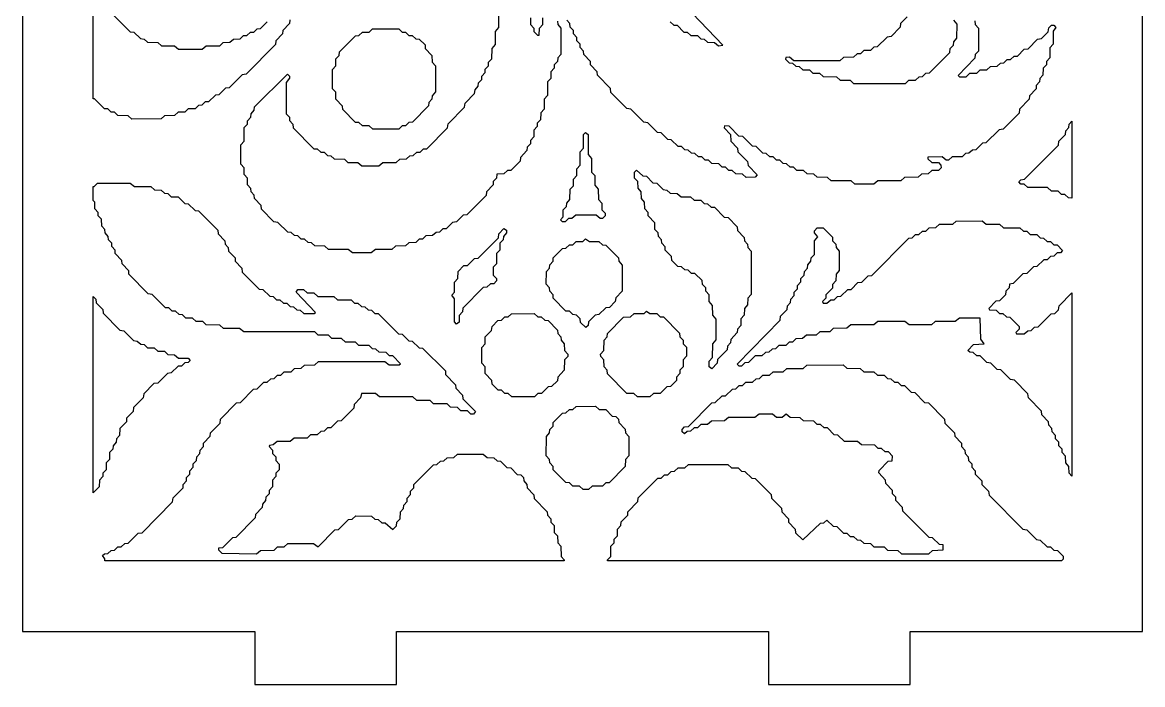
# Model space of a CAD drawing. Header units: millimetres. Extents: x 10 to 410, y 18 to 283.
# Drawn here: x 10 to 73.3, y 157 to 194.4 of the extents above; entities that cross this region are included whole.
import ezdxf

# ---------------------------------------------------------------- set-up
doc = ezdxf.new("R2010")
doc.units = ezdxf.units.MM
doc.layers.add('CUT', color=1, linetype='Continuous')

msp = doc.modelspace()

# ---------------------------------------------------------------- linework, layer by layer
at = {"layer": 'CUT'}
for points in [[(52.134, 157), (60.134, 157), (60.134, 160), (73.2679, 160), (73.2679, 280), (60.134, 280), (60.134, 283), (52.134, 283), (52.134, 280), (31.134, 280), (31.134, 283), (23.134, 283), (23.134, 280), (10, 280), (10, 160), (23.134, 160), (23.134, 157), (31.134, 157), (31.134, 160), (52.134, 160)], [(33.1306, 190.0763), (32.947, 189.8791), (32.9389, 189.6885), (32.031, 188.7668), (31.8314, 188.7508), (31.6362, 188.5653), (31.448, 188.5569), (31.2528, 188.3714), (29.789, 188.3687), (29.5803, 188.5569), (29.2004, 188.5653), (29.0051, 188.7508), (28.8169, 188.7591), (28.0969, 189.4834), (28.0813, 189.6852), (27.706, 190.0763), (27.6978, 190.4606), (27.5142, 190.6578), (27.5116, 191.7521), (27.6978, 191.9626), (27.706, 192.347), (27.8895, 192.5442), (27.9052, 192.746), (28.8055, 193.6564), (29.0051, 193.6725), (29.2004, 193.858), (29.5803, 193.8663), (29.7641, 194.0442), (31.2528, 194.0518), (31.448, 193.8663), (31.6362, 193.858), (31.8314, 193.6725), (32.0196, 193.6641), (32.2149, 193.4786), (32.4031, 193.4703), (32.7397, 193.1338), (32.7553, 192.9319), (33.1306, 192.5409), (33.1387, 192.1565), (33.3223, 191.9593), (33.325, 190.4773), (33.1387, 190.2668)], [(66.6063, 185.5464), (68.5187, 187.4801), (68.5425, 187.6943), (68.9178, 188.0854), (68.9259, 188.2759), (69.1095, 188.4731), (69.1177, 188.6636), (69.2679, 188.825), (69.2679, 184.4845), (69.2665, 184.4858), (69.0783, 184.4942), (68.8831, 184.6797), (68.6949, 184.6881), (68.4997, 184.8736), (68.1197, 184.8819), (67.8962, 185.0731), (66.7777, 185.0758), (66.5824, 185.2613), (66.3942, 185.2696), (66.2799, 185.3958), (66.3942, 185.522)], [(42.3974, 183.5222), (41.254, 183.5222), (41.0305, 183.331), (40.8423, 183.3227), (40.6471, 183.1372), (40.5119, 183.1372), (40.3975, 183.2633), (40.5431, 183.4327), (40.5513, 183.8171), (40.7348, 184.0143), (40.743, 184.2048), (40.9266, 184.402), (40.9347, 184.9803), (41.1183, 185.1775), (41.1264, 185.5619), (41.31, 185.7591), (41.3181, 186.1435), (41.5017, 186.3407), (41.5072, 187.0995), (41.6934, 187.31), (41.6989, 188.0688), (41.8008, 188.1861), (41.9524, 188.0688), (41.9524, 186.9501), (42.1415, 186.725), (42.1496, 185.9529), (42.3332, 185.7557), (42.3358, 185.2054), (42.5249, 184.9803), (42.5331, 184.402), (42.7166, 184.2048), (42.7248, 183.8205), (42.9084, 183.6233), (42.9084, 183.485), (42.756, 183.331), (42.6343, 183.3283)], [(48.8946, 183.9794), (49.0942, 183.9634), (49.6376, 183.414), (49.8611, 183.3818), (50.378, 182.8591), (50.3936, 182.6573), (50.7689, 182.2662), (50.7771, 182.0757), (50.9606, 181.8785), (50.9688, 181.688), (51.1524, 181.4908), (51.155, 179.0395), (50.9688, 178.829), (50.9606, 178.4446), (50.7771, 178.2474), (50.7689, 177.863), (50.5853, 177.6658), (50.5772, 177.2814), (50.3936, 177.0842), (50.378, 176.8824), (50.0102, 176.5026), (50.002, 176.3121), (49.8185, 176.1149), (49.8028, 175.9131), (49.259, 175.3632), (49.2352, 175.149), (48.9328, 174.8434), (48.7953, 174.9551), (48.7926, 175.2739), (48.9788, 175.4844), (48.987, 176.2565), (49.1761, 176.4816), (49.1761, 177.6379), (48.987, 177.863), (48.9843, 178.4134), (48.7953, 178.6385), (48.7871, 179.0228), (48.6035, 179.22), (48.5954, 179.4106), (48.4118, 179.6078), (48.388, 179.822), (47.9855, 180.2209), (47.7973, 180.2293), (47.6021, 180.4148), (47.4138, 180.4231), (47.2186, 180.6086), (47.019, 180.6247), (46.6863, 180.9648), (46.6625, 181.179), (46.3029, 181.5464), (46.2947, 181.7369), (46.1112, 181.9341), (46.103, 182.1246), (45.9194, 182.3218), (45.9113, 182.5123), (45.7277, 182.7095), (45.7196, 183.0939), (45.3518, 183.4737), (45.3361, 183.6755), (45.1526, 183.8727), (45.1444, 184.2571), (44.9608, 184.4543), (44.9527, 184.8387), (44.7691, 185.0359), (44.761, 185.4203), (44.5774, 185.6175), (44.5774, 185.9496), (44.6766, 186.0536), (45.0363, 185.7403), (45.2484, 185.7158), (45.6114, 185.3526), (45.8235, 185.3281), (46.1866, 184.9648), (46.3987, 184.9404), (46.5939, 184.7549), (46.9739, 184.7465), (47.1973, 184.5554), (47.7408, 184.5527), (47.936, 184.3672), (48.3159, 184.3588), (48.5111, 184.1733), (48.6994, 184.1649)], [(18.4795, 167.3186), (18.5108, 167.5441), (19.0704, 168.1177), (19.0785, 168.3082), (19.2621, 168.5054), (19.2702, 168.696), (19.4538, 168.8932), (19.462, 169.0837), (19.6455, 169.2809), (19.6537, 169.4714), (19.8373, 169.6686), (19.8454, 169.8591), (20.029, 170.0563), (20.0371, 170.2468), (20.2207, 170.444), (20.2288, 170.6346), (20.6041, 171.0256), (20.6198, 171.2275), (21.1636, 171.7774), (21.1949, 172.0029), (22.0953, 172.9133), (22.3188, 172.9455), (23.0539, 173.6887), (23.2535, 173.7048), (23.6404, 174.0842), (23.8287, 174.0925), (24.0239, 174.278), (24.2121, 174.2864), (24.4073, 174.4719), (24.5956, 174.4802), (24.7908, 174.6657), (25.1707, 174.6741), (25.3659, 174.8596), (25.7459, 174.868), (25.9411, 175.0535), (26.5128, 175.0618), (26.7215, 175.25), (30.4724, 175.25), (30.7093, 175.0562), (31.2776, 175.0562), (31.3453, 175.1209), (30.9224, 175.5682), (30.7341, 175.5766), (30.5389, 175.7621), (30.159, 175.7704), (29.9637, 175.9559), (29.7755, 175.9643), (29.5803, 176.1498), (29.0086, 176.1582), (28.8134, 176.3437), (28.2417, 176.352), (28.0183, 176.5432), (27.4749, 176.5459), (27.2797, 176.7314), (26.708, 176.7398), (26.5128, 176.9253), (22.5036, 176.9309), (22.2667, 177.1248), (21.3533, 177.1248), (21.1446, 177.313), (20.3812, 177.3213), (20.186, 177.5068), (19.806, 177.5152), (19.6108, 177.7007), (19.2309, 177.7091), (19.0357, 177.8946), (18.8474, 177.9029), (18.6522, 178.0884), (18.464, 178.0968), (18.2688, 178.2823), (18.0805, 178.2906), (17.3341, 179.0416), (17.1105, 179.0738), (16.0185, 180.178), (16.0028, 180.3799), (15.6275, 180.7709), (15.6194, 180.9614), (15.2441, 181.3525), (15.236, 181.543), (15.0524, 181.7402), (15.0442, 181.9308), (14.8606, 182.128), (14.8525, 182.3185), (14.6689, 182.5157), (14.6608, 182.7062), (14.4772, 182.9034), (14.4691, 183.2878), (14.2855, 183.485), (14.2774, 183.6755), (14.0938, 183.8727), (14.0856, 184.2571), (14, 184.3491), (14, 185.1385), (14.0509, 185.1426), (14.2347, 185.3204), (16.0933, 185.3308), (16.3303, 185.1369), (17.2571, 185.1342), (17.4523, 184.9487), (17.8323, 184.9404), (18.0275, 184.7549), (18.2157, 184.7465), (18.4109, 184.561), (18.7909, 184.5527), (19.1778, 184.1733), (19.3661, 184.1649), (19.753, 183.7856), (19.9526, 183.7695), (21.0447, 182.6653), (21.0603, 182.4634), (21.4356, 182.0724), (21.4438, 181.8818), (21.6273, 181.6846), (21.6355, 181.4941), (22.0108, 181.1031), (22.0189, 180.9125), (22.3942, 180.5215), (22.418, 180.3073), (23.3718, 179.3429), (23.5839, 179.3184), (23.9709, 178.939), (24.1591, 178.9307), (24.3543, 178.7452), (24.5425, 178.7368), (24.7377, 178.5513), (24.926, 178.543), (25.1212, 178.3575), (25.3094, 178.3491), (25.5046, 178.1636), (25.6929, 178.1552), (25.8881, 177.9697), (26.4846, 177.9641), (26.5523, 178.0288), (25.4534, 179.1676), (25.5577, 179.3184), (25.8846, 179.3184), (26.0798, 179.1329), (26.4597, 179.1245), (26.6832, 178.9334), (27.5966, 178.9334), (27.8053, 178.7452), (28.5687, 178.7368), (28.7639, 178.5513), (28.9521, 178.543), (29.1473, 178.3575), (29.3355, 178.3491), (29.5308, 178.1636), (29.719, 178.1552), (29.9142, 177.9697), (30.1024, 177.9614), (31.2324, 176.8227), (31.4445, 176.7982), (31.8314, 176.4188), (32.0196, 176.4105), (32.4066, 176.0311), (32.6062, 176.0151), (33.89, 174.717), (33.9056, 174.5151), (34.4652, 173.9415), (34.4808, 173.7397), (34.8561, 173.3486), (34.8799, 173.1344), (35.5823, 172.4204), (35.4706, 172.2809), (35.3354, 172.2809), (35.1402, 172.4664), (34.7603, 172.4748), (34.565, 172.6603), (34.1851, 172.6687), (33.9899, 172.8542), (33.2265, 172.8625), (33.0313, 173.048), (32.2679, 173.0564), (32.0444, 173.2476), (30.1724, 173.2476), (29.9355, 173.4414), (29.1475, 173.4358), (29.097, 173.199), (28.7292, 172.8193), (28.7135, 172.6175), (28.0049, 171.9009), (27.8053, 171.8849), (27.4183, 171.5055), (27.2301, 171.4971), (27.0349, 171.3116), (26.8467, 171.3033), (26.6515, 171.1178), (26.2715, 171.1094), (26.0763, 170.9239), (25.3411, 170.9212), (25.1177, 170.7301), (24.3825, 170.7274), (24.1591, 170.5362), (23.9502, 170.5141), (23.9361, 170.4442), (24.1197, 170.2468), (24.1279, 170.0563), (24.3114, 169.8591), (24.3196, 169.6686), (24.5058, 169.4581), (24.5032, 169.1393), (24.3196, 168.9421), (24.3114, 168.7515), (24.1279, 168.5543), (24.1197, 168.17), (23.9361, 167.9728), (23.928, 167.7822), (23.7444, 167.585), (23.7363, 167.3945), (23.5527, 167.1973), (23.5446, 167.0068), (23.1692, 166.6157), (23.1536, 166.4139), (22.0616, 165.3096), (21.8619, 165.2936), (21.2947, 164.7281), (21.0744, 164.6982), (21.076, 164.6045), (21.2629, 164.4156), (23.2253, 164.3938), (23.4487, 164.585), (24.2121, 164.5933), (24.4073, 164.7788), (24.7873, 164.7872), (24.996, 164.9754), (26.4463, 164.9754), (26.7045, 164.7872), (27.6552, 165.7404), (27.8548, 165.7565), (28.4221, 166.322), (28.6217, 166.3381), (28.8304, 166.5263), (29.719, 166.5236), (29.9142, 166.3381), (30.1024, 166.3297), (30.2976, 166.1442), (30.4859, 166.1359), (30.9224, 165.7565), (31.1331, 165.9616), (31.1569, 166.1758), (31.3405, 166.373), (31.3486, 166.7573), (31.5322, 166.9545), (31.5404, 167.1451), (31.724, 167.3423), (31.7321, 167.5328), (31.9157, 167.73), (31.9238, 167.9205), (32.1074, 168.1177), (32.1155, 168.3082), (33.2151, 169.4238), (33.4147, 169.4399), (33.6099, 169.6254), (33.7982, 169.6337), (33.9934, 169.8192), (34.3733, 169.8276), (34.5685, 170.0131), (36.0323, 170.0158), (36.241, 169.8276), (36.6209, 169.8192), (36.8162, 169.6337), (37.0044, 169.6254), (37.3674, 169.2621), (37.5795, 169.2376), (37.9426, 168.8744), (38.1547, 168.8499), (38.2996, 168.7073), (38.3152, 168.5054), (38.4988, 168.3082), (38.5069, 168.1177), (38.8822, 167.7267), (38.906, 167.5124), (39.6416, 166.7687), (39.6572, 166.5668), (39.8408, 166.3696), (39.849, 166.1791), (40.0326, 165.9819), (40.0407, 165.5975), (40.2243, 165.4003), (40.2324, 165.0159), (40.416, 164.8187), (40.4241, 164.2405), (40.6077, 164.0433), (40.6056, 164), (14.6649, 164), (14.6608, 164.0955), (14.5253, 164.2896), (14.6296, 164.3911), (14.8178, 164.3995), (15.013, 164.585), (15.2012, 164.5933), (15.3964, 164.7788), (15.5847, 164.7872), (15.7799, 164.9727), (15.9681, 164.981), (16.5354, 165.5466), (16.7589, 165.5787)], [(67.9673, 171.6595), (67.9592, 171.85), (67.5839, 172.241), (67.5601, 172.4552), (66.8245, 173.199), (66.7932, 173.4246), (66.0312, 174.1951), (65.8076, 174.2272), (65.2643, 174.7767), (65.0522, 174.8011), (64.6891, 175.1644), (64.477, 175.1889), (64.0901, 175.5682), (63.9018, 175.5766), (63.7066, 175.7621), (63.5184, 175.7704), (63.4067, 175.8833), (63.7101, 176.2166), (64.3164, 176.2596), (64.1303, 176.5193), (64.0899, 177.7008), (62.9184, 177.7064), (62.6815, 177.5125), (61.5482, 177.5068), (61.3395, 177.3186), (60.0809, 177.3186), (59.844, 177.5125), (58.3171, 177.5125), (58.0802, 177.3186), (56.7834, 177.3186), (56.5599, 177.1275), (55.7965, 177.1191), (55.6013, 176.9336), (55.0296, 176.9253), (54.8344, 176.7398), (54.291, 176.7371), (54.0675, 176.5459), (53.6876, 176.5375), (53.4924, 176.352), (53.3042, 176.3437), (53.1089, 176.1582), (52.729, 176.1498), (52.5338, 175.9643), (52.3455, 175.9559), (52.1503, 175.7704), (51.9621, 175.7621), (51.7669, 175.5766), (51.3869, 175.5682), (51.0114, 175.1966), (50.8118, 175.1805), (50.6166, 174.995), (50.4814, 174.995), (50.3697, 175.1079), (52.7976, 177.5932), (52.8214, 177.8074), (53.1967, 178.1985), (53.2048, 178.389), (53.3884, 178.5862), (53.3966, 178.7767), (53.5801, 178.9739), (53.5883, 179.1645), (53.7719, 179.3617), (53.78, 179.5522), (53.9636, 179.7494), (53.9717, 179.9399), (54.1553, 180.1371), (54.1634, 180.3276), (54.347, 180.5248), (54.3552, 180.7153), (54.5387, 180.9125), (54.5469, 181.1031), (54.7305, 181.3003), (54.7386, 182.0724), (54.927, 182.294), (54.7386, 182.5157), (54.736, 182.6406), (54.891, 182.8079), (55.2179, 182.8079), (55.7462, 182.2775), (55.7618, 182.0757), (55.9454, 181.8785), (55.9535, 181.688), (56.1397, 181.4775), (56.1397, 180.3965), (55.9535, 180.186), (55.9454, 179.8016), (55.7618, 179.6044), (55.7462, 179.4026), (55.3784, 179.0228), (55.3702, 178.8323), (55.1866, 178.635), (55.2216, 178.5512), (55.4344, 178.5457), (55.6578, 178.7368), (55.8461, 178.7452), (56.0413, 178.9307), (56.2295, 178.939), (56.6164, 179.3184), (56.8047, 179.3268), (57.1916, 179.7061), (57.4037, 179.7306), (57.7668, 180.0938), (57.9789, 180.1183), (60.0674, 182.2263), (60.2557, 182.2347), (60.4509, 182.4202), (60.6391, 182.4285), (60.8343, 182.614), (61.0225, 182.6224), (61.2177, 182.8079), (61.5977, 182.8163), (61.8064, 183.0045), (62.5563, 183.0101), (62.7401, 183.1879), (64.2153, 183.1983), (64.424, 183.0101), (65.1874, 183.0018), (65.4108, 182.8106), (66.3377, 182.8079), (66.5329, 182.6224), (66.7211, 182.614), (66.9163, 182.4285), (67.2963, 182.4202), (67.4915, 182.2347), (67.6797, 182.2263), (67.8749, 182.0408), (68.0632, 182.0325), (68.2584, 181.847), (68.4466, 181.8386), (68.75, 181.5319), (68.6383, 181.3924), (68.4501, 181.3841), (68.2549, 181.1986), (68.0667, 181.1902), (67.8715, 181.0047), (67.6832, 180.9963), (67.2963, 180.617), (67.1081, 180.6086), (66.7211, 180.2293), (66.509, 180.2048), (65.9656, 179.6554), (65.7453, 179.6254), (65.7232, 179.4139), (65.5396, 179.2167), (65.5239, 179.0149), (65.1874, 178.6784), (64.9752, 178.6539), (64.5809, 178.2473), (64.6159, 178.1635), (64.9956, 178.1552), (65.1908, 177.9697), (65.3791, 177.9614), (65.5743, 177.7759), (65.7739, 177.7598), (66.2983, 177.2258), (66.2983, 177.0876), (66.1147, 176.8903), (66.1497, 176.8065), (66.5824, 176.8066), (66.7777, 176.9921), (66.9659, 177.0004), (67.1611, 177.1859), (67.3732, 177.2104), (68.1083, 177.9537), (68.3079, 177.9697), (68.5187, 178.1748), (68.55, 178.4003), (69.2679, 179.1262), (69.2679, 168.784), (69.1177, 168.9454), (69.1095, 169.3298), (68.9259, 169.527), (68.9178, 169.9114), (68.7342, 170.1086), (68.7261, 170.2991), (68.5425, 170.4963), (68.5344, 170.6868), (68.3508, 170.884), (68.3427, 171.0745), (68.1591, 171.2717), (68.1509, 171.4623)], [(36.0254, 179.4293), (34.8799, 178.2711), (34.8561, 178.0569), (34.6725, 177.8597), (34.6644, 177.4753), (34.5268, 177.3635), (34.4136, 177.4886), (34.4136, 178.8011), (34.2625, 178.9984), (34.4081, 179.1678), (34.4136, 179.7327), (34.5998, 179.9432), (34.6079, 180.3276), (34.9406, 180.6677), (35.1402, 180.6838), (35.5271, 181.0632), (35.7393, 181.0876), (36.8847, 182.2459), (36.9086, 182.4601), (37.1995, 182.758), (37.341, 182.6653), (37.3485, 182.5157), (37.1649, 182.3185), (37.1567, 182.128), (36.9732, 181.9308), (36.965, 181.5464), (36.7814, 181.3492), (36.7733, 180.7709), (36.5897, 180.5737), (36.5897, 180.1371), (36.7733, 179.9399), (36.7733, 179.8016), (36.6209, 179.6477), (36.4327, 179.6393), (36.2375, 179.4538)], [(41.9736, 177.4956), (41.9498, 177.2814), (41.8257, 177.167), (41.5173, 177.464), (41.5017, 177.6658), (41.2992, 177.8785), (41.0871, 177.9029), (40.8918, 178.0884), (40.6922, 178.1045), (39.9836, 178.821), (39.968, 179.0228), (39.7844, 179.22), (39.7762, 179.4106), (39.59, 179.6211), (39.5926, 180.3276), (39.7762, 180.5248), (39.7844, 180.7153), (39.968, 180.9125), (39.9836, 181.1144), (40.5119, 181.6447), (40.7001, 181.6531), (40.8953, 181.8386), (41.0836, 181.847), (41.2788, 182.0325), (41.6587, 182.0408), (41.8008, 182.1764), (42.0209, 182.0352), (42.5643, 182.0325), (42.7595, 181.847), (42.9591, 181.8309), (43.6678, 181.1144), (43.6834, 180.9125), (43.8696, 180.702), (43.867, 179.22), (43.5073, 178.8527), (43.4835, 178.6385), (43.1509, 178.2983), (42.9512, 178.2823), (42.5643, 177.9029), (42.3522, 177.8785)], [(17.6441, 175.8373), (18.024, 175.8289), (18.2192, 175.6434), (18.5992, 175.635), (18.8226, 175.4439), (19.3661, 175.4412), (19.4804, 175.315), (19.3661, 175.1889), (19.1778, 175.1805), (18.9826, 174.995), (18.7944, 174.9866), (18.4075, 174.6073), (18.1953, 174.5828), (17.6406, 174.0257), (17.4285, 174.0012), (16.8581, 173.4246), (16.8268, 173.199), (16.283, 172.6491), (16.2592, 172.4349), (15.8839, 172.0438), (15.8757, 171.8533), (15.5004, 171.4623), (15.4923, 171.0779), (15.3087, 170.8807), (15.3006, 170.6902), (15.117, 170.4929), (15.1088, 170.3024), (14.9252, 170.1052), (14.9171, 169.7208), (14.7335, 169.5236), (14.7254, 169.1393), (14.5418, 168.9421), (14.5337, 168.7515), (14.3501, 168.5543), (14.342, 168.17), (14, 167.8311), (14, 178.9302), (14.1502, 178.7767), (14.1741, 178.5625), (14.5337, 178.1951), (14.5575, 177.9809), (15.5112, 177.0165), (15.7348, 176.9844), (16.2781, 176.435), (16.4902, 176.4105), (16.6855, 176.225), (16.8737, 176.2166), (17.0689, 176.0311), (17.4489, 176.0228)], [(40.6077, 174.7612), (40.2324, 174.3702), (40.2168, 174.1683), (39.8916, 173.8395), (39.692, 173.8235), (39.3164, 173.4518), (39.1168, 173.4358), (38.9216, 173.2503), (37.6496, 173.2476), (37.4409, 173.4358), (37.2526, 173.4441), (37.0574, 173.6296), (36.8692, 173.638), (36.5326, 173.9745), (36.517, 174.1763), (36.1417, 174.5674), (36.1335, 174.9518), (35.9499, 175.149), (35.9473, 176.0494), (36.1335, 176.2599), (36.1417, 176.6443), (36.5013, 177.0116), (36.5251, 177.2258), (36.8578, 177.566), (37.0574, 177.582), (37.2526, 177.7675), (37.4409, 177.7759), (37.6247, 177.9537), (38.9081, 177.9641), (39.1168, 177.7759), (39.305, 177.7675), (39.5002, 177.582), (39.6999, 177.566), (40.2243, 177.032), (40.2324, 176.8415), (40.416, 176.6443), (40.4241, 176.4537), (40.6077, 176.2565), (40.6158, 175.8722), (40.7994, 175.675), (40.7994, 175.5367), (40.6158, 175.3395)], [(46.9426, 174.3702), (46.9345, 174.1797), (46.6018, 173.8395), (46.4022, 173.8235), (46.0153, 173.4441), (45.6353, 173.4358), (45.4401, 173.2503), (44.7432, 173.2476), (44.5345, 173.4358), (44.1432, 173.4518), (43.0511, 174.5561), (43.0355, 174.7579), (42.8519, 174.9551), (42.8438, 175.3395), (42.6602, 175.5367), (42.6576, 175.6616), (42.8438, 175.8722), (42.8519, 176.4504), (43.0355, 176.6476), (43.0436, 176.8381), (43.9515, 177.7598), (44.3428, 177.7759), (44.5515, 177.9641), (45.1097, 177.9697), (45.2518, 178.1053), (45.4436, 177.9697), (45.8235, 177.9614), (46.0188, 177.7759), (46.207, 177.7675), (47.1187, 176.8494), (47.1344, 176.6476), (47.318, 176.4504), (47.3261, 176.2599), (47.5097, 176.0627), (47.5123, 175.55), (47.3261, 175.3395), (47.318, 174.9551), (47.1344, 174.7579), (47.1262, 174.5674)], [(44.7766, 167.5441), (45.8801, 168.656), (46.0683, 168.6644), (46.2635, 168.8499), (46.4517, 168.8583), (46.647, 169.0438), (46.8352, 169.0521), (47.0304, 169.2376), (47.4104, 169.246), (47.619, 169.4342), (49.8362, 169.4342), (50.0449, 169.246), (50.4248, 169.2376), (50.6201, 169.0521), (50.8083, 169.0438), (51.1952, 168.6644), (51.3949, 168.6484), (52.2952, 167.738), (52.3108, 167.5361), (52.8704, 166.9625), (52.886, 166.7607), (53.2613, 166.3696), (53.2694, 166.1791), (53.6447, 165.788), (53.6686, 165.5738), (54.071, 165.1749), (55.0713, 166.1282), (55.2709, 166.1442), (55.4379, 166.2902), (55.7965, 165.9504), (55.9962, 165.9343), (56.3717, 165.5626), (56.5599, 165.5543), (56.7551, 165.3688), (56.9434, 165.3604), (57.1386, 165.1749), (57.3268, 165.1665), (57.522, 164.981), (57.902, 164.9727), (58.0972, 164.7872), (58.6688, 164.7788), (58.8641, 164.5933), (59.4357, 164.585), (59.6592, 164.3938), (61.186, 164.3938), (61.4095, 164.585), (62.0018, 164.6072), (62.0018, 164.892), (61.7929, 164.9142), (61.406, 165.2936), (61.2063, 165.3096), (59.7308, 166.8016), (59.7152, 167.0034), (59.3399, 167.3945), (59.3318, 167.585), (59.1482, 167.7822), (59.14, 167.9728), (58.7722, 168.3525), (58.7566, 168.5543), (58.3787, 168.9587), (58.3888, 169.095), (58.9057, 169.6177), (59.126, 169.6476), (59.14, 169.9114), (58.9136, 170.1401), (58.7254, 170.1485), (58.5302, 170.334), (58.3419, 170.3423), (58.1467, 170.5278), (57.3833, 170.5362), (57.1599, 170.7274), (56.4247, 170.7301), (56.0617, 171.0933), (55.8496, 171.1178), (55.4626, 171.4971), (55.2744, 171.5055), (55.0792, 171.691), (54.891, 171.6994), (54.6957, 171.8849), (54.1241, 171.8932), (53.9289, 172.0787), (53.3572, 172.0871), (53.1372, 172.2776), (52.9037, 172.0844), (52.5903, 172.0871), (52.3668, 172.2782), (51.6069, 172.2782), (51.37, 172.0844), (49.8814, 172.0844), (49.658, 171.8932), (48.9228, 171.8905), (48.6994, 171.6994), (48.3194, 171.691), (48.1242, 171.5055), (47.936, 171.4971), (47.7408, 171.3116), (47.5525, 171.3033), (47.3991, 171.16), (47.2615, 171.2717), (47.2615, 171.41), (47.4024, 171.5563), (47.626, 171.5884), (48.9362, 172.9133), (49.1358, 172.9294), (49.5228, 173.3087), (49.711, 173.3171), (50.0979, 173.6964), (50.2862, 173.7048), (50.4814, 173.8903), (50.6696, 173.8987), (50.8648, 174.0842), (51.2448, 174.0925), (51.44, 174.278), (51.6282, 174.2864), (51.8234, 174.4719), (52.2034, 174.4802), (52.3986, 174.6657), (52.9703, 174.6741), (53.179, 174.8623), (54.0923, 174.8623), (54.3044, 175.0458), (56.3547, 175.0562), (56.5634, 174.868), (57.3133, 174.8623), (57.522, 174.6741), (58.0937, 174.6657), (58.2889, 174.4802), (58.6688, 174.4719), (58.8641, 174.2864), (59.0523, 174.278), (59.2475, 174.0925), (59.4357, 174.0842), (59.6309, 173.8987), (59.8192, 173.8903), (60.2061, 173.5109), (60.4057, 173.4949), (60.9491, 172.9455), (61.1726, 172.9133), (62.073, 172.0029), (62.1043, 171.7774), (62.6481, 171.2275), (62.6638, 171.0256), (63.0391, 170.6346), (63.0472, 170.444), (63.2308, 170.2468), (63.2389, 170.0563), (63.4225, 169.8591), (63.4306, 169.6686), (63.6142, 169.4714), (63.6224, 169.2809), (63.8059, 169.0837), (63.8141, 168.8932), (64.1894, 168.5021), (64.1975, 168.3116), (64.5728, 167.9205), (64.5966, 167.7063), (66.509, 165.7726), (66.7325, 165.7404), (67.2759, 165.191), (67.488, 165.1665), (67.8749, 164.7872), (68.0632, 164.7788), (68.2584, 164.5933), (68.458, 164.5773), (68.7832, 164.2485), (68.7832, 164.0876), (68.6943, 164), (43.0436, 164), (43.0436, 164.0433), (43.2272, 164.2405), (43.2353, 164.8187), (43.4189, 165.0159), (43.4271, 165.2065), (43.6107, 165.4037), (43.6188, 165.788), (43.8024, 165.9852), (43.818, 166.1871), (44.1858, 166.5668), (44.2014, 166.7687), (44.761, 167.3423)], [(42.9512, 168.3954), (42.756, 168.2099), (42.1843, 168.2015), (41.9756, 168.0133), (41.6622, 168.016), (41.467, 168.2015), (41.0871, 168.2099), (40.8918, 168.3954), (40.6922, 168.4114), (39.9836, 169.128), (39.968, 169.3298), (39.7844, 169.527), (39.7762, 169.7175), (39.59, 169.928), (39.5926, 171.0223), (39.7762, 171.2195), (39.7844, 171.41), (39.968, 171.6072), (39.9761, 171.7977), (40.5005, 172.3317), (40.7001, 172.3478), (40.8953, 172.5333), (41.0836, 172.5416), (41.2674, 172.7194), (42.3591, 172.7298), (42.5678, 172.5416), (42.9477, 172.5333), (43.3108, 172.17), (43.5229, 172.1455), (43.6678, 172.0029), (43.6834, 171.8011), (44.0512, 171.4213), (44.0668, 171.2195), (44.253, 171.009), (44.253, 169.928), (44.0668, 169.7175), (44.0512, 169.3218), (43.1395, 168.4037)]]:
    msp.add_lwpolyline(points, close=True, dxfattribs=at)
for points in [[(25.1021, 194.5554), (25.0783, 194.3412), (24.703, 193.9501), (24.6949, 193.7596), (24.3196, 193.3686), (24.304, 193.1667), (22.6367, 191.4809), (22.4132, 191.4487), (21.6781, 190.7054), (21.4785, 190.6894), (21.0915, 190.31), (20.9033, 190.3017), (20.5164, 189.9223), (20.3282, 189.9139), (20.1329, 189.7284), (19.9447, 189.7201), (19.7495, 189.5346), (19.3696, 189.5262), (19.1743, 189.3407), (18.7944, 189.3324), (18.5992, 189.1469), (18.0275, 189.1385), (17.8323, 188.953), (16.1768, 188.9503), (15.9681, 189.1385), (15.3964, 189.1469), (15.2012, 189.3324), (15.013, 189.3407), (14.8178, 189.5262), (14.6296, 189.5346), (14.0748, 190.0917), (14, 190.1003), (14, 196.1723)], [(14.1741, 195.8162), (16.0864, 193.8824), (16.2985, 193.858), (16.6616, 193.4947), (16.8737, 193.4703), (17.0689, 193.2848), (17.6406, 193.2764), (17.864, 193.0852), (18.5992, 193.0825), (18.8226, 192.8914), (20.1577, 192.8914), (20.3812, 193.0825), (21.1446, 193.0909), (21.3398, 193.2764), (21.7197, 193.2848), (21.915, 193.4703), (22.2949, 193.4786), (22.4901, 193.6641), (22.6784, 193.6725), (22.8736, 193.858), (23.0618, 193.8663), (23.257, 194.0518), (23.4452, 194.0602), (23.8322, 194.4396)], [(40.2243, 194.4795), (40.2324, 194.289), (40.4186, 194.0785), (40.416, 192.5965), (40.2324, 192.3992), (40.2243, 192.2087), (40.0407, 192.0115), (40.0326, 191.821), (39.849, 191.6238), (39.8408, 191.2394), (39.6572, 191.0422), (39.6517, 190.2834), (39.4655, 190.0729), (39.46, 189.508), (39.2738, 189.2975), (39.2657, 188.9131), (39.0821, 188.7159), (39.074, 188.5254), (38.8904, 188.3282), (38.8822, 187.9438), (38.6986, 187.7466), (38.6905, 187.5561), (38.5069, 187.3589), (38.4988, 187.1683), (38.1235, 186.7773), (38.1079, 186.5755), (37.5795, 186.0451), (37.3913, 186.0367), (37.1961, 185.8512), (36.7955, 185.829), (36.7733, 185.6175), (36.5897, 185.4203), (36.5816, 185.2297), (36.2063, 184.8387), (36.1907, 184.6368), (35.0986, 183.5326), (34.8989, 183.5165), (34.512, 183.1372), (34.2999, 183.1127), (33.9369, 182.7494), (33.7486, 182.7411), (33.5534, 182.5556), (33.3652, 182.5472), (33.17, 182.3617), (32.79, 182.3534), (32.5948, 182.1679), (32.4066, 182.1595), (32.2114, 181.974), (31.8314, 181.9656), (31.6362, 181.7801), (31.0645, 181.7718), (30.8693, 181.5863), (29.9424, 181.5836), (29.7055, 181.3897), (28.6387, 181.3897), (28.4017, 181.5836), (27.2831, 181.5863), (27.0879, 181.7718), (26.5163, 181.7801), (26.3211, 181.9656), (26.1328, 181.974), (25.9376, 182.1595), (25.7494, 182.1679), (25.5542, 182.3534), (25.3659, 182.3617), (25.1707, 182.5472), (24.9825, 182.5556), (24.4277, 183.1127), (24.2042, 183.1449), (23.4956, 183.8614), (23.48, 184.0632), (23.1046, 184.4543), (23.0965, 184.6448), (22.9129, 184.842), (22.9048, 185.0325), (22.7212, 185.2297), (22.7131, 185.6141), (22.5295, 185.8113), (22.5214, 186.1957), (22.3351, 186.4062), (22.3351, 187.4872), (22.5214, 187.6977), (22.5295, 188.4698), (22.7131, 188.667), (22.7212, 188.8575), (22.9048, 189.0547), (22.9129, 189.2452), (23.0965, 189.4424), (23.1121, 189.6443), (24.9677, 191.4894), (25.0783, 191.3777), (25.081, 191.2527), (24.8892, 191.0143), (24.8947, 189.2486), (25.0783, 189.0514), (25.0865, 188.8608), (25.27, 188.6636), (25.2939, 188.4494), (26.4632, 187.2751), (26.6515, 187.2667), (26.8467, 187.0812), (27.0349, 187.0728), (27.2301, 186.8873), (27.4183, 186.879), (27.6136, 186.6935), (28.1852, 186.6851), (28.3804, 186.4996), (28.9521, 186.4913), (29.1756, 186.3001), (30.1272, 186.3001), (30.3507, 186.4913), (31.1141, 186.4996), (31.3093, 186.6851), (31.6892, 186.6935), (31.8844, 186.879), (32.0727, 186.8873), (32.2679, 187.0728), (32.4561, 187.0812), (32.6513, 187.2667), (32.8396, 187.2751), (34.0089, 188.4494), (34.0402, 188.675), (34.9675, 189.6126), (34.9988, 189.8381), (35.5427, 190.388), (35.5665, 190.6023), (35.7501, 190.7995), (35.7582, 190.99), (35.9418, 191.1872), (35.9499, 191.3777), (36.1335, 191.5749), (36.1417, 191.7654), (36.3253, 191.9626), (36.3334, 192.1531), (36.517, 192.3503), (36.5251, 192.9286), (36.7142, 193.1537), (36.7168, 193.8979), (36.9059, 194.123), (36.9059, 195.8232)], [(46.5904, 194.4396), (46.7856, 194.2541), (46.9739, 194.2457), (47.3608, 193.8663), (47.549, 193.858), (47.7442, 193.6725), (48.1242, 193.6641), (48.3194, 193.4786), (48.5076, 193.4703), (48.7029, 193.2848), (49.0828, 193.2764), (49.3063, 193.0852), (49.5539, 193.1255), (47.8441, 194.9115)], [(38.6905, 194.6733), (38.6986, 194.289), (38.8822, 194.0918), (38.8904, 193.9012), (39.0929, 193.6886), (39.187, 193.6863), (39.2092, 194.0918), (39.3928, 194.289), (39.4009, 194.6733)], [(63.7985, 194.4908), (63.8141, 194.289), (64.0003, 194.0785), (63.9977, 192.7903), (63.8141, 192.5931), (63.7985, 192.3913), (62.8507, 191.4053), (62.9184, 191.3405), (63.2949, 191.3405), (63.5184, 191.5317), (63.8983, 191.54), (64.0936, 191.7255), (64.4735, 191.7339), (64.6687, 191.9194), (65.0487, 191.9277), (65.2439, 192.1132), (65.4321, 192.1216), (65.6273, 192.3071), (65.8156, 192.3155), (66.0108, 192.501), (66.199, 192.5093), (66.5859, 192.8887), (66.798, 192.9131), (67.3414, 193.4626), (67.5649, 193.4947), (67.9435, 193.8775), (67.9748, 194.1031), (68.1197, 194.2457), (68.2549, 194.2457), (68.3692, 194.1195), (68.2182, 193.9223), (68.2155, 193.178), (68.0319, 192.9808), (68.0238, 192.4026), (67.8402, 192.2054), (67.8321, 192.0149), (67.6485, 191.8177), (67.6404, 191.4333), (67.4568, 191.2361), (67.4486, 191.0456), (67.2651, 190.8484), (67.2569, 190.6578), (66.8816, 190.2668), (66.866, 190.065), (66.3221, 189.515), (66.2908, 189.2895), (65.3905, 188.3791), (65.167, 188.347), (64.4205, 187.596), (64.2322, 187.5876), (63.8453, 187.2083), (63.6571, 187.1999), (63.4619, 187.0144), (63.2736, 187.006), (63.0784, 186.8205), (62.5068, 186.8122), (62.2981, 186.624), (62.1764, 186.6267), (61.9529, 186.8178), (61.1441, 186.7984), (61.1457, 186.7047), (61.3564, 186.4996), (61.7364, 186.4913), (61.8813, 186.3486), (61.8887, 186.199), (61.7364, 186.0451), (61.3564, 186.0367), (61.1612, 185.8512), (60.7813, 185.8429), (60.5861, 185.6574), (59.8227, 185.649), (59.614, 185.4608), (58.3171, 185.4608), (58.0802, 185.2669), (57.0134, 185.2669), (56.8047, 185.4551), (55.6713, 185.4608), (55.4626, 185.649), (54.891, 185.6574), (54.6957, 185.8429), (54.3158, 185.8512), (54.1206, 186.0367), (53.7406, 186.0451), (53.5454, 186.2306), (53.3572, 186.2389), (53.162, 186.4244), (52.9737, 186.4328), (52.7785, 186.6183), (52.5903, 186.6267), (52.3951, 186.8122), (52.2069, 186.8205), (52.0117, 187.006), (51.8234, 187.0144), (51.4365, 187.3938), (51.2369, 187.4098), (50.6935, 187.9592), (50.47, 187.9914), (49.9266, 188.5408), (49.6617, 188.557), (49.6424, 188.4494), (50.002, 188.0821), (50.0102, 187.6977), (50.3855, 187.3066), (50.4093, 187.0924), (50.9532, 186.5425), (50.9845, 186.317), (51.4952, 185.7968), (51.3835, 185.6574), (50.8783, 185.6547), (50.6696, 185.8429), (50.2897, 185.8512), (50.0944, 186.0367), (49.9062, 186.0451), (49.711, 186.2306), (49.5228, 186.2389), (49.3276, 186.4244), (48.9476, 186.4328), (48.7524, 186.6183), (48.5642, 186.6267), (48.369, 186.8122), (48.1807, 186.8205), (47.9855, 187.006), (47.7973, 187.0144), (47.6021, 187.1999), (47.4138, 187.2083), (47.2186, 187.3938), (47.0304, 187.4021), (46.6435, 187.7815), (46.4552, 187.7898), (46.0683, 188.1692), (45.8687, 188.1852), (45.3253, 188.7347), (45.1018, 188.7668), (44.3667, 189.5101), (44.1432, 189.5423), (43.2428, 190.4527), (43.2115, 190.6782), (42.4759, 191.422), (42.4603, 191.6238), (42.085, 192.0149), (42.0769, 192.2054), (41.7016, 192.5965), (41.6934, 192.787), (41.5099, 192.9842), (41.5017, 193.1747), (41.3181, 193.3719), (41.31, 193.5624), (41.1264, 193.7596), (41.1183, 193.9501), (40.9347, 194.1473), (40.9266, 194.3379), (40.743, 194.5351)], [(59.9715, 194.7289), (59.5962, 194.3379), (59.5806, 194.136), (59.0637, 193.6134), (58.8402, 193.5812), (58.2854, 193.0241), (58.0972, 193.0157), (57.902, 192.8302), (57.522, 192.8219), (57.3268, 192.6364), (57.1386, 192.628), (56.9434, 192.4425), (56.3717, 192.4341), (56.163, 192.2459), (53.5624, 192.2459), (53.3255, 192.4398), (53.1126, 192.4342), (53.0934, 192.3266), (53.3042, 192.1216), (53.4924, 192.1132), (53.6876, 191.9277), (53.8758, 191.9194), (54.071, 191.7339), (54.451, 191.7255), (54.6462, 191.54), (55.0262, 191.5317), (55.2214, 191.3462), (55.9713, 191.3405), (56.18, 191.1523), (56.7516, 191.1439), (56.9468, 190.9584), (59.8722, 190.9584), (60.0674, 191.1439), (60.4474, 191.1523), (60.6426, 191.3378), (60.8308, 191.3462), (61.026, 191.5317), (61.2381, 191.5561), (62.3836, 192.7144), (62.4074, 192.9286), (62.591, 193.1258), (62.5992, 193.3163), (62.7827, 193.5135), (62.7883, 194.31), (62.5992, 194.5351)]]:
    msp.add_lwpolyline(points, dxfattribs=at)

doc.saveas('drawing.dxf')
